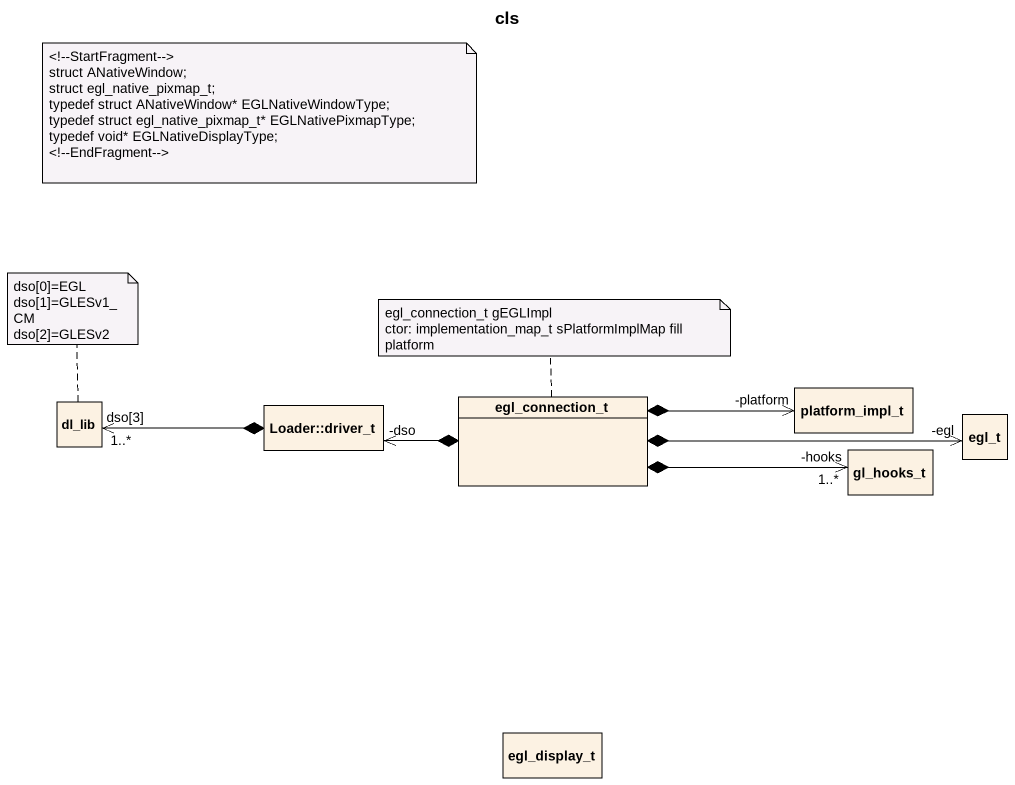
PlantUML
@startuml
title cls
hide circle
hide empty members
class dl_lib
class "Loader::driver_t" as Loader_driver_t
class egl_connection_t
class platform_impl_t
class egl_t
class gl_hooks_t
class egl_display_t
Loader_driver_t *-left-> "dso[3]\n1..*" dl_lib
egl_connection_t *-left-> "-dso" Loader_driver_t
egl_connection_t *-right-> "-platform" platform_impl_t
egl_connection_t *-right-> "-egl" egl_t
egl_connection_t *-right-> "-hooks\n1..*" gl_hooks_t
note as N1
  <!~--StartFragment~-->
  struct ANativeWindow;
  struct egl_native_pixmap_t;
  typedef struct ANativeWindow* EGLNativeWindowType;
  typedef struct egl_native_pixmap_t* EGLNativePixmapType;
  typedef void* EGLNativeDisplayType;
  <!~--EndFragment~-->
end note
note top of dl_lib
  dso[0]=EGL
  dso[1]=GLESv1_CM
  dso[2]=GLESv2
end note
note top of egl_connection_t
  egl_connection_t gEGLImpl
  ctor: implementation_map_t sPlatformImplMap fill platform
end note
@enduml
